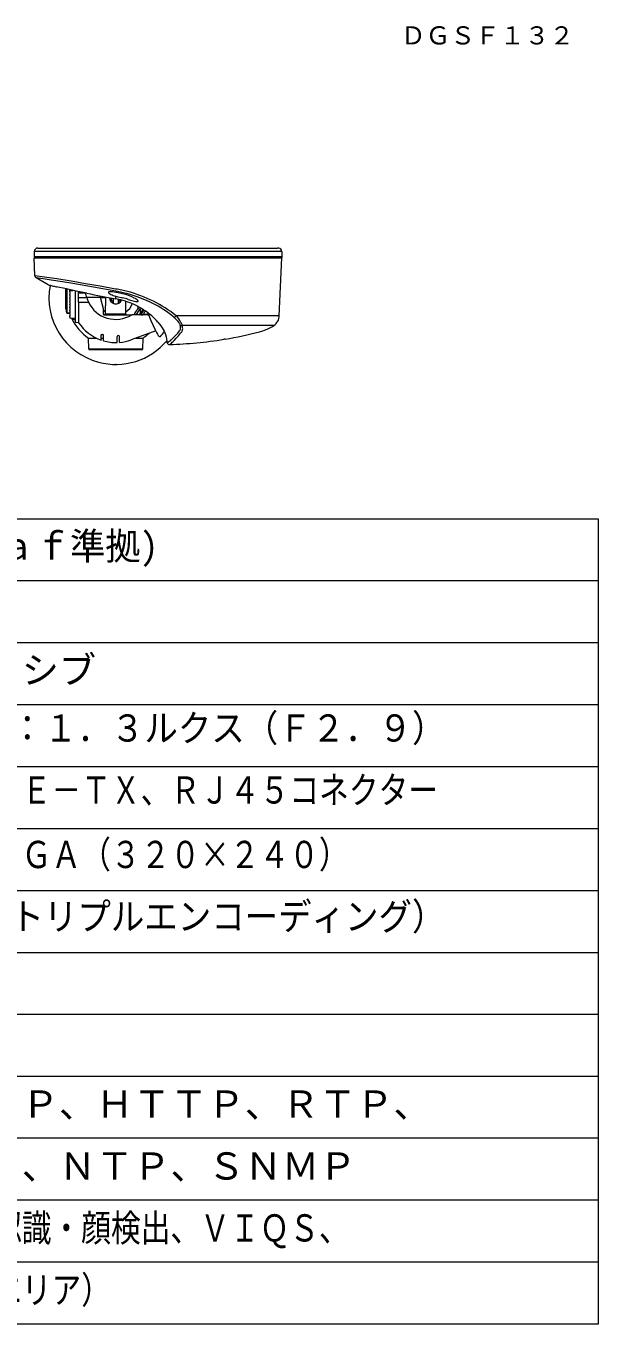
# Model space of a CAD drawing. Units: millimetres, scale not verified. Extents: x -63 to 62, y -56 to 57.
# Drawn here: x 16.3 to 62.4, y -56.3 to 48.5 of the extents above; entities that cross this region are included whole.
import ezdxf
from ezdxf.enums import TextEntityAlignment as Align

# ---------------------------------------------------------------- set-up
doc = ezdxf.new("R2010")
doc.units = ezdxf.units.MM
doc.header["$LTSCALE"] = 0.125
doc.header["$PDMODE"] = 32
doc.header["$PDSIZE"] = 0.0625
doc.layers.add('0-2_WAKU', color=1, linetype='Continuous', lineweight=18)
doc.layers.add('0-4_GAIKEI', color=1, linetype='Continuous', lineweight=18)
doc.layers.add('0-3_MOJI1', color=7, linetype='Continuous')
doc.layers.add('0-6_TOUROKU', color=7, linetype='Continuous')
doc.styles.add('ＭＳ ゴシック', font='')
doc.styles.get('ＭＳ ゴシック').set_extended_font_data('MS Gothic')

msp = doc.modelspace()

# ---------------------------------------------------------------- linework, layer by layer
at = {"layer": '0-2_WAKU', "color": 4}
for p, q in [((-62.5797, 8.7067), (62.4203, 8.7067)), ((62.4203, 8.7067), (62.4203, -56.2933)), ((62.4203, -56.2933), (-62.5797, -56.2933))]:
    msp.add_line(p, q, dxfattribs=at)
at = {"layer": '0-2_WAKU'}
for p, q in [((-62.5797, 3.7067), (62.4203, 3.7067)), ((-62.5797, -1.2933), (62.4203, -1.2933)), ((-62.5797, -6.2933), (62.4203, -6.2933)), ((-62.5797, -11.2933), (62.4203, -11.2933)), ((-62.5797, -16.2933), (62.4203, -16.2933)), ((-62.5797, -21.2933), (62.4203, -21.2933)), ((-62.5797, -26.2933), (62.4203, -26.2933)), ((-62.5797, -31.2933), (62.4203, -31.2933)), ((-62.5797, -36.2933), (62.4203, -36.2933)), ((62.4203, -41.2933), (-62.5797, -41.2933)), ((62.4203, -46.2933), (-62.5797, -46.2933)), ((62.4203, -51.2933), (-62.5797, -51.2933))]:
    msp.add_line(p, q, dxfattribs=at)
at = {"layer": '0-4_GAIKEI', "color": 7}
for p, q in [((17.2209, 30.5564), (26.9031, 30.5564)), ((26.9031, 30.5564), (36.5471, 30.5564)), ((32.8031, 30.5564), (33.196, 30.5564)), ((36.6498, 30.5564), (36.6253, 30.5564)), ((16.9212, 30.2695), (16.9031, 29.8564)), ((16.9661, 28.3144), (16.9031, 29.7564)), ((17.0049, 29.7564), (17.0031, 29.8564)), ((18.2166, 29.7564), (17.0049, 29.7564)), ((36.6991, 25.0845), (36.9031, 29.7564)), ((36.8658, 29.8564), (36.8656, 29.8564)), ((36.8942, 30.2669), (36.9031, 29.7564)), ((18.0339, 27.5828), (17.0648, 28.1506)), ((23.0131, 26.5392), (23.0131, 26.4569)), ((24.1786, 26.8276), (24.1781, 26.828)), ((32.3281, 23.2054), (32.2231, 23.1881)), ((27.6569, 22.9124), (27.644, 22.955))]:
    msp.add_line(p, q, dxfattribs=at)
at = {"layer": '0-4_GAIKEI'}
for p, q in [((36.9014, 29.8564), (16.9031, 29.8564)), ((16.9031, 29.7564), (36.9031, 29.7564)), ((36.8941, 30.2695), (16.9212, 30.2695)), ((36.769, 29.7564), (18.2166, 29.7564)), ((19.4663, 25.6385), (19.4663, 27.261)), ((19.4663, 25.6385), (19.4663, 27.2609)), ((19.5712, 25.3332), (19.5712, 27.2383)), ((19.7831, 27.0061), (19.7831, 27.1934)), ((19.7831, 27.1398), (20.0305, 27.1386)), ((19.7831, 27.0061), (19.7831, 26.9686)), ((19.7831, 26.9686), (19.7831, 26.9254)), ((19.7831, 26.9254), (19.7831, 26.8833)), ((19.7831, 26.8833), (19.7831, 26.8278)), ((19.7831, 26.8278), (19.7831, 26.795)), ((19.7831, 26.7481), (19.7831, 26.795)), ((19.7831, 26.7481), (19.7831, 26.7087)), ((19.7831, 26.7087), (19.7831, 26.6652)), ((19.7831, 26.6652), (19.7831, 26.6243)), ((19.7831, 26.6243), (19.7831, 26.5729)), ((19.7831, 26.5729), (19.7831, 26.54)), ((19.7831, 26.4886), (19.7831, 26.54)), ((19.7831, 26.4886), (19.7831, 26.4477)), ((19.7831, 26.4477), (19.7831, 26.4042)), ((19.7831, 26.4042), (19.7831, 26.3648)), ((19.7831, 26.3648), (19.7831, 26.3179)), ((19.7831, 26.3179), (19.7831, 26.2851)), ((19.7831, 26.2296), (19.7831, 26.2851)), ((19.7831, 26.2296), (19.7831, 26.1875)), ((20.2231, 27.1), (20.2231, 24.6179)), ((20.4863, 26.5564), (21.1637, 26.5564)), ((20.5036, 27.0415), (20.5036, 26.9347)), ((20.5036, 26.9347), (21.0212, 26.9347)), ((22.2608, 26.5564), (21.1637, 26.5564)), ((22.224, 26.6938), (22.2608, 26.5564)), ((22.2608, 26.5564), (22.7031, 26.5564)), ((22.5031, 25.652), (22.2608, 26.5564)), ((22.6797, 25.2164), (22.7039, 26.5995)), ((23.3001, 26.2118), (23.2991, 26.1)), ((23.3025, 26.4834), (23.3001, 26.2118)), ((23.5031, 26.4448), (23.5031, 26.668)), ((23.7044, 26.4049), (23.7061, 26.2118)), ((23.7061, 26.2118), (23.7071, 26.1)), ((24.3265, 25.2154), (24.3084, 26.2511)), ((19.4663, 25.638), (19.4663, 25.6386)), ((19.4663, 25.638), (19.4663, 25.6385)), ((19.5582, 25.3008), (19.5643, 25.3083)), ((19.5582, 25.3008), (19.7831, 25.2892)), ((19.7831, 25.2892), (19.5582, 25.3008)), ((19.7831, 26.1875), (19.7831, 26.1443)), ((19.7831, 26.1443), (19.7831, 26.1067)), ((19.7831, 26.1067), (19.7831, 26.0647)), ((19.7831, 26.0647), (19.7831, 26.0322)), ((19.7831, 25.9731), (19.7831, 26.0322)), ((19.7831, 25.9731), (19.7831, 25.9301)), ((19.7831, 25.9301), (19.7831, 25.8876)), ((19.7831, 25.8876), (19.7831, 25.8521)), ((19.7831, 25.8521), (19.7831, 25.8152)), ((19.7831, 25.8152), (19.7831, 25.7834)), ((19.7831, 25.721), (19.7831, 25.7834)), ((19.7831, 25.721), (19.7831, 25.6775)), ((19.7831, 25.6775), (19.7831, 25.6359)), ((19.7831, 25.6359), (19.7831, 25.6028)), ((19.7831, 25.6028), (19.7831, 25.5714)), ((19.7831, 25.5714), (19.7831, 25.5404)), ((19.7831, 25.4753), (19.7831, 25.5404)), ((19.7831, 25.4753), (19.7831, 25.4316)), ((19.7831, 25.4316), (19.7831, 25.3913)), ((19.7831, 25.3913), (19.7831, 25.3608)), ((19.7831, 25.3608), (19.7831, 25.335)), ((19.7831, 25.335), (19.7831, 25.3052)), ((19.7831, 25.2378), (19.7831, 25.3052)), ((19.7831, 25.2378), (19.7831, 25.1942)), ((19.7831, 25.1942), (19.7831, 25.1555)), ((19.7831, 25.1555), (19.7831, 25.1279)), ((20.5036, 26.1782), (21.3037, 26.1782)), ((20.5036, 26.1782), (20.5036, 24.5339)), ((22.5031, 25.2164), (22.5031, 25.652)), ((22.5631, 25.1564), (24.7864, 25.1564)), ((24.3265, 25.2164), (22.6797, 25.2164)), ((26.0762, 25.1564), (24.7864, 25.1564)), ((25.2895, 25.8364), (25.2895, 25.661)), ((25.5591, 25.1834), (25.5039, 25.1724)), ((25.6031, 25.3281), (25.6164, 25.2734)), ((25.6709, 25.3678), (25.6169, 25.352)), ((25.7022, 25.5158), (25.7202, 25.4625)), ((25.7596, 25.5586), (25.7138, 25.5408)), ((19.7831, 25.1279), (19.7831, 25.108)), ((19.7831, 25.108), (19.7831, 25.0794)), ((19.7831, 25.0103), (19.7831, 25.0794)), ((19.7831, 25.0103), (19.7831, 24.9672)), ((19.7831, 24.9672), (19.7831, 24.9304)), ((19.7831, 24.9304), (19.7831, 24.9059)), ((19.7831, 24.9059), (19.7831, 24.8898)), ((19.7831, 24.8898), (19.7831, 24.889)), ((19.7831, 24.8859), (19.7831, 24.889)), ((20.2231, 24.879), (19.7831, 24.8859)), ((20.282, 24.5579), (20.2831, 24.5799)), ((20.282, 24.5579), (20.4611, 24.5547)), ((20.4611, 24.5547), (20.4621, 24.5766)), ((20.4953, 24.5283), (20.5036, 24.5339)), ((36.2606, 24.3), (28.8633, 24.3)), ((21.3069, 23.2853), (21.935, 23.2853)), ((21.3221, 22.4154), (21.3069, 23.2853)), ((22.3231, 23.2853), (22.5231, 23.2853)), ((22.3231, 23.1366), (22.3231, 23.126)), ((22.5231, 23.074), (22.5231, 23.497)), ((22.5231, 23.074), (22.5231, 23.0636)), ((23.6031, 22.9401), (23.6031, 23.4185)), ((23.8031, 22.9512), (23.8031, 23.425)), ((26.7239, 23.8682), (24.7439, 23.1475)), ((25.1244, 23.2853), (25.6993, 23.2853)), ((25.6841, 22.4154), (25.6993, 23.2853)), ((27.1119, 23.422), (27.108, 23.4205)), ((23.6031, 22.9401), (23.6031, 22.9301)), ((23.8031, 22.9512), (23.8031, 22.9412))]:
    msp.add_line(p, q, dxfattribs=at)
at = {"layer": '0-4_GAIKEI', "color": 7}
for points in [[(23.6031, 30.5564), (24.1031, 30.5564), (24.6031, 30.5564)], [(23.5031, 27.0644), (21.7158, 27.3877), (20.0381, 27.6803), (19.1984, 27.8212), (18.2861, 27.9683), (17.6478, 28.0661), (17.0648, 28.1506)], [(18.0339, 27.5828), (18.0555, 27.575), (18.1265, 27.5587), (18.7079, 27.4271)], [(21.1744, 26.9053), (20.3026, 27.0851), (19.5326, 27.2487), (18.6939, 27.4327)], [(28.2165, 24.9424), (28.0143, 25.1101), (27.8055, 25.271), (27.5892, 25.426), (27.3676, 25.5742), (27.1414, 25.7156), (26.912, 25.8498), (26.6031, 26.0175), (26.2882, 26.1749), (25.968, 26.3223), (25.643, 26.4597), (25.315, 26.5863), (24.9848, 26.7015), (24.7384, 26.7792), (24.4907, 26.8499), (24.2434, 26.913), (23.9952, 26.969), (23.6277, 27.0414), (23.5031, 27.0644)], [(25.6776, 25.6111), (25.4406, 25.753), (25.1909, 25.8878), (24.9306, 26.0131), (24.6613, 26.1267), (24.4766, 26.1952), (24.2882, 26.2574), (24.0965, 26.3128), (23.9019, 26.3618), (23.606, 26.4249), (23.5066, 26.4442)], [(26.9031, 24.5765), (27.0305, 24.4217), (27.1456, 24.2688), (27.2467, 24.1196), (27.3331, 23.9753), (27.406, 23.8353), (27.4659, 23.7002), (27.5139, 23.5714), (27.5666, 23.3933), (27.601, 23.2387), (27.6313, 23.0507), (27.6416, 22.9675)], [(28.7029, 24.3321), (28.6873, 24.3769), (28.6654, 24.4242), (28.6383, 24.4729), (28.6067, 24.5224), (28.5331, 24.6217), (28.437, 24.732), (28.3308, 24.8391), (28.2165, 24.9424)], [(28.6558, 23.8683), (28.6953, 23.9265), (28.7111, 23.9593), (28.7282, 24.0144), (28.7353, 24.0605), (28.7375, 24.1098), (28.7351, 24.1635), (28.7281, 24.2191), (28.7029, 24.3321)], [(35.1031, 23.7915), (35.2856, 23.8403), (35.3764, 23.8673), (35.5116, 23.9126), (35.7109, 23.9924), (35.8854, 24.076), (36.0535, 24.169), (36.1593, 24.2336), (36.2606, 24.3)], [(28.0191, 23.2002), (28.1603, 23.3269), (28.2424, 23.4049), (28.3747, 23.5387), (28.5154, 23.6946), (28.6558, 23.8683)]]:
    msp.add_lwpolyline(points, dxfattribs=at)
at = {"layer": '0-4_GAIKEI'}
for points in [[(23.481, 27.2473), (22.2428, 27.467), (21.0644, 27.6715), (20.0661, 27.84), (18.7398, 28.0547), (17.7526, 28.2045), (16.9661, 28.3144)], [(36.6991, 25.0845), (28.3667, 25.0845), (28.1564, 25.2558), (27.9395, 25.4199), (27.716, 25.5774), (27.4873, 25.7278), (27.2539, 25.8713), (27.017, 26.0077), (26.777, 26.1373), (26.5338, 26.2607), (26.2873, 26.3782), (26.0381, 26.4899), (25.7864, 26.5957), (25.5328, 26.6954), (25.2781, 26.7888), (25.022, 26.8756), (24.6803, 26.9801), (24.3367, 27.0717), (23.9922, 27.1499), (23.6109, 27.2239), (23.4809, 27.2473)], [(20.5036, 26.9347), (20.5013, 26.9366), (20.499, 26.9417), (20.4924, 26.9694), (20.4801, 27.0464)], [(23.5031, 26.9745), (23.3652, 26.9959), (23.2336, 27.0114), (23.1217, 27.019), (23.0261, 27.0182), (22.9842, 27.0139), (22.9499, 27.0066), (22.9242, 26.9963), (22.9112, 26.9866), (22.9037, 26.9754), (22.9018, 26.9626), (22.9055, 26.9486), (22.9187, 26.9284), (22.9406, 26.9068), (22.9699, 26.8845), (23.0344, 26.8455), (23.113, 26.8067), (23.2018, 26.769), (23.2979, 26.7331), (23.5031, 26.668)], [(23.5031, 26.668), (23.6553, 26.6268), (23.9672, 26.5518), (24.0197, 26.5399)], [(24.5116, 26.4108), (24.797, 26.3264), (25.0256, 26.2651), (25.1117, 26.246), (25.1847, 26.2338), (25.2445, 26.2292), (25.2724, 26.2306), (25.2938, 26.2354), (25.3083, 26.2437), (25.3151, 26.2539), (25.3162, 26.2666), (25.3089, 26.2871), (25.2922, 26.3111), (25.267, 26.3379), (25.2178, 26.3797), (25.1554, 26.4244), (25.0808, 26.4714), (24.9969, 26.5188), (24.8093, 26.6108), (24.6024, 26.6959), (24.3926, 26.7679), (24.1781, 26.828)], [(25.4627, 25.6479), (25.4627, 25.2642), (25.4644, 25.2473), (25.472, 25.2334)], [(25.4963, 25.2065), (25.4965, 25.2077), (25.4963, 25.2087), (25.495, 25.2112), (25.4883, 25.2192), (25.472, 25.2334)], [(25.5826, 25.1579), (25.6513, 25.1661), (25.6819, 25.1746), (25.7143, 25.1897), (25.7423, 25.2109), (25.7541, 25.2232), (25.9388, 25.2232)], [(26.0888, 25.3285), (26.3435, 24.7116), (26.5269, 24.2898), (26.6873, 23.9431), (26.7902, 23.7373)], [(20.4953, 24.5283), (20.4771, 24.5482), (20.4658, 24.554), (20.4611, 24.5547)], [(20.4621, 24.5766), (20.4736, 24.5734), (20.4803, 24.5689), (20.4912, 24.5568), (20.5036, 24.5339)], [(28.2165, 24.9424), (28.2255, 24.9471), (28.2477, 24.9631), (28.2867, 24.9982), (28.3667, 25.0845)], [(28.8633, 24.3), (28.8488, 24.3588), (28.8269, 24.4218), (28.7982, 24.4882), (28.7637, 24.5565), (28.6802, 24.6953), (28.5811, 24.834), (28.478, 24.9609), (28.3667, 25.0845)], [(28.8191, 23.7915), (28.8483, 23.8363), (28.8615, 23.8609), (28.8833, 23.9172), (28.8967, 23.9825), (28.9011, 24.0552), (28.8983, 24.1147), (28.8907, 24.1761), (28.8787, 24.2383), (28.8633, 24.3)], [(22.3231, 23.1366), (22.3231, 23.5333), (22.3281, 23.554), (22.3425, 23.5706), (22.3717, 23.5837), (22.4073, 23.5861), (22.4231, 23.5841)], [(22.5231, 23.497), (22.518, 23.5196), (22.5039, 23.5411), (22.4885, 23.5554), (22.4702, 23.5675), (22.4475, 23.5776), (22.4231, 23.5841)], [(26.7902, 23.7373), (26.8683, 23.5956), (26.9263, 23.5038), (26.9699, 23.4479), (27.0018, 23.4187), (27.0341, 23.4023), (27.0621, 23.3991), (27.0833, 23.4035)], [(28.2059, 23.083), (28.3884, 23.2663), (28.4916, 23.3782), (28.5728, 23.4714), (28.6551, 23.5713), (28.7375, 23.678), (28.8191, 23.7915)], [(21.3221, 22.4154), (23.5031, 22.4154), (25.6841, 22.4154)], [(21.3821, 22.3564), (23.5031, 22.3564), (25.6242, 22.3564)]]:
    msp.add_lwpolyline(points, dxfattribs=at)
at = {"layer": '0-4_GAIKEI', "color": 7}
for centre, radius, start, end in [((17.2209, 30.2564), 0.3, 90, 177.5), ((36.5471, 30.2546), 0.3018, 75.46545, 90.00073), ((36.6421, 30.5478), 0.0191, 152.63402, 182.64263), ((36.6423, 30.5477), 0.0193, 152.739, 182.64915), ((36.5943, 30.2617), 0.3, 0.99999, 79.27929), ((17.1659, 28.3231), 0.2, 182.5049, 239.63196), ((38.7416, 117.1126), 91.8934, 256.97687, 257.39891), ((18.0689, 27.646), 0.0722, 241.01816, 260.6644), ((23.5031, 26.5565), 5.4, 169.47122, 254.90003), ((65.1372, 243.1896), 220.7072, 258.51037, 259.12755), ((22.5323, 20.5902), 5.9246, 49.21949, 57.93507), ((22.5347, 20.5933), 5.9213, 49.16624, 57.90288), ((23.2058, 21.3665), 4.8965, 40.96478, 49.25383), ((23.2138, 21.3747), 4.8858, 40.87614, 49.19979), ((35.7001, 25.1281), 1, 304.09295, 357.50001), ((23.5031, 26.5564), 5.4, 254.89999, 319.81292), ((24.1866, 27.6549), 5.8766, 306.19482, 309.60638), ((24.8704, 26.8353), 4.8092, 309.55485, 310.89883), ((26.9031, 55.7565), 33.0001, 275.44175, 279.27726), ((26.9031, 55.7565), 33, 279.46193, 284.3851), ((27.8484, 22.9701), 0.2, 196.75346, 271.6451), ((26.9031, 55.7564), 33, 271.65147, 275.44175)]:
    msp.add_arc(centre, radius, start, end, dxfattribs=at)
at = {"layer": '0-4_GAIKEI'}
for centre, radius, start, end in [((17.4263, 26.7423), 3.0661, 3.59791, 5.7033), ((17.4809, 26.7456), 3.0114, 356.39917, 3.60083), ((17.4809, 26.3673), 3.0114, 356.39917, 3.60083), ((18.2831, 25.9158), 2.9511, 12.53726, 20.05828), ((36.7708, 32.1146), 16.5672, 199.60256, 200.9974), ((23.5031, 26.5564), 0.51, 181.48778, 335.63953), ((23.5031, 26.5564), 0.4, 184.99226, 239.5), ((22.684, 22.1731), 4.8708, 78.11557, 80.31863), ((20.9693, 13.8095), 13.4082, 76.15365, 78.30543), ((23.5031, 26.5564), 0.4, 300.5, 332.51879), ((22.4358, 19.5034), 7.2125, 73.27358, 77.31436), ((23.5031, 26.5564), 4.14, 192.81722, 197.65556), ((23.5031, 26.5564), 4.1399, 192.8172, 197.65557), ((19.5309, 25.3305), 0.0403, 326.41364, 3.79), ((23.5031, 26.5564), 1.4224, 225.33058, 234.78315), ((22.5631, 25.2164), 0.06, 180, 270), ((22.6197, 25.2164), 0.06, 270, 0.00001), ((23.5031, 26.5564), 1.4224, 305.21687, 339.37824), ((24.3865, 25.2164), 0.06, 181, 270), ((23.5031, 26.5564), 1.9983, 315.52392, 333.37839), ((23.5031, 26.5564), 2.16, 319.59786, 335.12522), ((25.8662, 32.0918), 6.4566, 264.87564, 266.41715), ((23.5031, 26.5564), 2.3473, 323.38587, 326.59792), ((23.5031, 26.5564), 2.4115, 324.51109, 336.35374), ((23.5568, 26.5565), 2.3278, 325.36384, 335.95412), ((25.5078, 25.1527), 0.02, 101.28164, 169.35777), ((25.5297, 26.1535), 0.9971, 269.9987, 273.04519), ((25.5474, 25.2422), 0.06, 281.26348, 327.26314), ((23.5031, 26.5564), 2.4903, 327.26284, 327.73716), ((25.6225, 25.3328), 0.02, 106.29029, 193.71024), ((25.5582, 25.2592), 0.06, 327.73657, 13.73623), ((25.6541, 25.4254), 0.06, 286.26348, 332.26314), ((25.7211, 25.5222), 0.02, 111.29028, 198.71024), ((23.5031, 26.5564), 2.4903, 332.26284, 332.73715), ((25.6634, 25.4432), 0.06, 332.73657, 18.73623), ((25.804, 25.1849), 0.0628, 129.67276, 142.55092), ((23.5031, 26.5564), 2.62, 329.66428, 335.56071), ((25.9409, 25.4989), 0.2757, 269.56177, 292.8065), ((25.6991, 26.0302), 0.8592, 293.93665, 298.57736), ((26.0759, 25.7909), 0.6344, 270.02989, 277.29456), ((20.3098, 25.0285), 0.4, 201.24424, 205.57069), ((23.5031, 26.5564), 3.94, 205.5707, 236.12281), ((26.6006, 48.2978), 24.3674, 254.15902, 254.82765), ((20.2831, 24.6179), 0.06, 180, 268.96501), ((23.5031, 26.5564), 3.6277, 213.99145, 251.01774), ((23.5031, 26.5564), 3.6277, 254.32716, 271.5796), ((23.5031, 26.5564), 3.6277, 274.74362, 290), ((23.5031, 26.5564), 3.94, 303.87719, 312.96396), ((27.0624, 23.4675), 0.0673, 288.05149, 317.41121), ((23.5031, 26.5564), 4.78, 319.02358, 324.96366), ((25.1181, 26.293), 4.4541, 312.41476, 313.88906), ((21.3821, 22.4164), 0.06, 181, 270), ((25.6242, 22.4164), 0.06, 270, 359), ((24.0022, 27.4416), 6.0548, 309.50853, 312.87979)]:
    msp.add_arc(centre, radius, start, end, dxfattribs=at)
for centre, major_axis, ratio, start_param, end_param in [((23.5031, 27.1816), (-2.424, -0.0001), 0.984809, 0.43378647, 2.12870129), ((20.2831, 24.6179), (0.06, 0), 0.633505, 3.14159265, 4.71238898), ((28.8396, 24.4651), (-0.1914, -0.0567), 0.8329, 0.56306682, 1.44924112), ((23.7031, 23.4218), (-0.0999, -0.0062), 0.689396, 4.669586, 6.24032467), ((23.7031, 23.4218), (-0.0999, -0.0062), 0.689351, 3.09867492, 4.66945831), ((27.0627, 23.4599), (0.0205, -0.0564), 0.998186, 6.08828454, 6.28357924), ((27.0627, 23.4599), (-0.0205, 0.0564), 0.998186, 3.14214127, 3.64814964)]:
    msp.add_ellipse(centre, major_axis=major_axis, ratio=ratio, start_param=start_param, end_param=end_param, dxfattribs=at)
at = {"layer": '0-4_GAIKEI', "color": 7}
msp.add_point((23.5031, 21.1564), dxfattribs=at)

# ---------------------------------------------------------------- texts
at = {"layer": '0-3_MOJI1', "style": 'ＭＳ ゴシック'}
for s, width, p in [('ＰｏＥ(ＩＥＥＥ８０２.３ａｆ準拠)', 0.95, (-20.0797, 4.7395)), ('カラー：２．０ルクス、白黒：１．３ルクス（Ｆ２．９）', 0.9, (-20.0797, -9.9464)), ('１０ＢＡＳＥ－Ｔ／１００ＢＡＳＥ－ＴＸ、ＲＪ４５コネクター', 0.8, (-20.0797, -14.9464)), ('ＶＧＡ（６４０×４８０）／ＱＶＧＡ（３２０×２４０）', 0.8, (-20.0797, -20.1525)), ('Ｈ．２６４×２／ＪＰＥＧ（トリプルエンコーディング）', 0.9, (-20.0797, -25.1525)), ('暗部補正、簡易白黒切換、画像認識・顔検出、ＶＩＱＳ、', 0.8, (-20.0797, -50.2933)), ('文字表示２０文字、ＶＭＤ（４エリア）', 0.8, (-20.0797, -55.2933))]:
    msp.add_text(s, height=2.199, dxfattribs=dict(at, width=width)).set_placement(p, align=Align.BOTTOM_LEFT)
for s, p in [('約３２万画素／プログレッシブ', (-20.0797, -5.2605)), ('ＴＣＰ／ＩＰ、ＵＤＰ／ＩＰ、ＨＴＴＰ、ＲＴＰ、', (-20.0797, -40.2933)), ('ＦＴＰ、ＳＭＴＰ、ＤＮＳ、ＮＴＰ、ＳＮＭＰ', (-20.0797, -45.2933))]:
    msp.add_text(s, height=2.199, dxfattribs=at).set_placement(p, align=Align.BOTTOM_LEFT)
at = {"layer": '0-6_TOUROKU', "style": 'ＭＳ ゴシック'}
msp.add_text('ＤＧＳＦ１３２', height=1.466, dxfattribs=at).set_placement((46.4995, 46.5445), align=Align.BOTTOM_LEFT)

doc.saveas('drawing.dxf')
